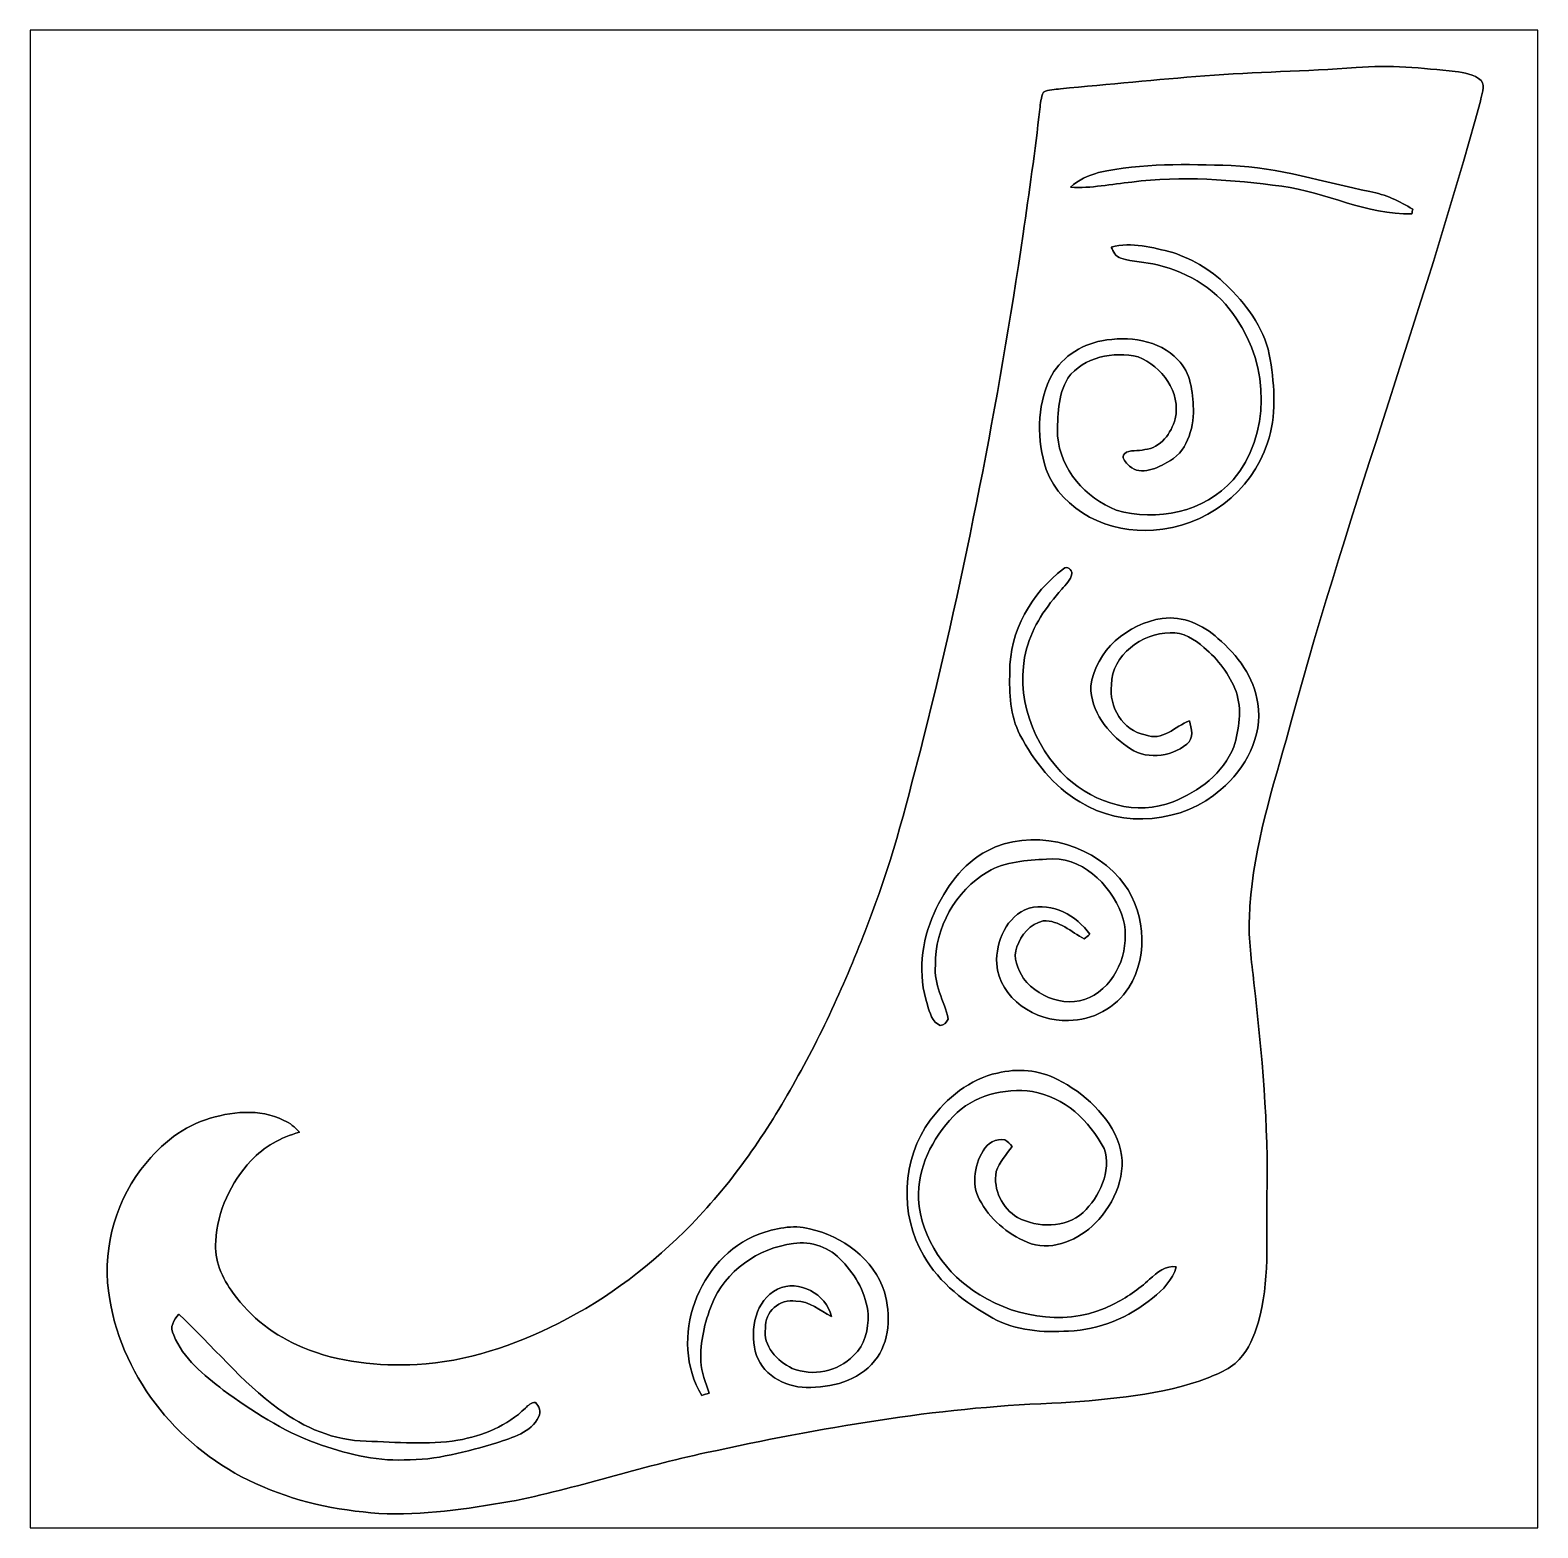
# Model space of a CAD drawing. Header units: centimetres. Extents: x -16.8 to 16.8, y -16.7 to 16.7.
import ezdxf

# ---------------------------------------------------------------- set-up
doc = ezdxf.new("R2010")
doc.units = ezdxf.units.CM
doc.header["$MEASUREMENT"] = 0
doc.layers.add('Layer 1', color=7, linetype='Continuous')

msp = doc.modelspace()

# ---------------------------------------------------------------- linework, layer by layer
at = {"layer": 'Layer 1', "color": 7}
for points, knots in [([(-16.77458, 16.66875), (-16.77458, 16.66875), (16.77458, 16.66875), (16.77458, 16.66875), (16.77458, 16.66875), (16.77458, 16.66875), (16.77458, -16.66875), (16.77458, -16.66875), (16.77458, -16.66875), (16.77458, -16.66875), (-16.77458, -16.66875), (-16.77458, -16.66875), (-16.77458, -16.66875), (-16.77458, -16.66875), (-16.77458, 16.66875), (-16.77458, 16.66875), (-16.77458, 16.66875), (-16.77458, 16.66875), (-16.77458, 16.66875), (-16.77458, 16.66875)], [0, 0, 0, 0, 0.16666667, 0.16666667, 0.16666667, 0.16666667, 0.33333333, 0.33333333, 0.33333333, 0.33333333, 0.5, 0.5, 0.5, 0.5, 0.66666667, 0.66666667, 0.66666667, 0.66666667, 1, 1, 1, 1]), ([(12.73316, 15.83619), (11.61203, 15.75047), (10.48702, 15.74341), (9.36625, 15.64993), (9.36625, 15.64993), (8.29416, 15.57373), (7.22559, 15.45907), (6.15491, 15.36559), (6.15491, 15.36559), (6.03003, 15.33948), (5.88716, 15.35254), (5.77215, 15.28904), (5.77215, 15.28904), (5.715, 15.17086), (5.71041, 15.03504), (5.68995, 14.90698), (5.68995, 14.90698), (5.59047, 13.97988), (5.4543, 13.05736), (5.32165, 12.1345), (5.32165, 12.1345), (4.76462, 8.36154), (4.03472, 4.61363), (3.10586, 0.9144), (3.10586, 0.9144), (2.76225, -0.41204), (2.43311, -1.74731), (1.93851, -3.02754), (1.93851, -3.02754), (1.47249, -4.29613), (0.9204, -5.53473), (0.25682, -6.71266), (0.25682, -6.71266), (-0.38312, -7.86271), (-1.12995, -8.96303), (-2.05352, -9.90529), (-2.05352, -9.90529), (-2.91959, -10.79324), (-3.91372, -11.56547), (-5.02673, -12.11827), (-5.02673, -12.11827), (-6.00287, -12.61639), (-7.06684, -12.96846), (-8.1661, -13.03267), (-8.1661, -13.03267), (-9.02582, -13.06865), (-9.91094, -12.99492), (-10.70892, -12.65096), (-10.70892, -12.65096), (-11.32311, -12.40226), (-11.87097, -11.98668), (-12.25515, -11.44446), (-12.25515, -11.44446), (-12.49962, -11.11321), (-12.68942, -10.7061), (-12.64109, -10.28453), (-12.64109, -10.28453), (-12.61216, -9.61707), (-12.30736, -8.98243), (-11.86004, -8.49489), (-11.86004, -8.49489), (-11.57429, -8.18268), (-11.18905, -7.97736), (-10.78477, -7.86236), (-10.78477, -7.86236), (-10.88108, -7.7537), (-10.99114, -7.65281), (-11.12802, -7.59883), (-11.12802, -7.59883), (-11.66954, -7.32684), (-12.31547, -7.39704), (-12.87251, -7.58684), (-12.87251, -7.58684), (-13.45988, -7.78016), (-13.94178, -8.20526), (-14.30973, -8.69209), (-14.30973, -8.69209), (-14.92956, -9.5063), (-15.18144, -10.57628), (-15.00505, -11.58416), (-15.00505, -11.58416), (-14.70237, -13.37874), (-13.41438, -14.9419), (-11.76338, -15.6778), (-11.76338, -15.6778), (-10.9026, -16.08208), (-9.95856, -16.27964), (-9.01383, -16.34702), (-9.01383, -16.34702), (-8.03593, -16.39323), (-7.06261, -16.24965), (-6.10164, -16.0842), (-6.10164, -16.0842), (-4.62492, -15.79598), (-3.19793, -15.30421), (-1.72579, -14.99482), (-1.72579, -14.99482), (0.80398, -14.44554), (3.36726, -13.99258), (5.95912, -13.89662), (5.95912, -13.89662), (7.0612, -13.8236), (8.17986, -13.75163), (9.23607, -13.40238), (9.23607, -13.40238), (9.54969, -13.27856), (9.89683, -13.17801), (10.13037, -12.91802), (10.13037, -12.91802), (10.34203, -12.69189), (10.46304, -12.40084), (10.55052, -12.10839), (10.55052, -12.10839), (10.81264, -11.19364), (10.73362, -10.23408), (10.74314, -9.29569), (10.74314, -9.29569), (10.78477, -7.70361), (10.63907, -6.11434), (10.45669, -4.53496), (10.45669, -4.53496), (10.40589, -4.05342), (10.33286, -3.57188), (10.35544, -3.08645), (10.35544, -3.08645), (10.39777, -1.73249), (10.80558, -0.43074), (11.17071, 0.86219), (11.17071, 0.86219), (12.44917, 5.65221), (14.18872, 10.30429), (15.49753, 15.08619), (15.49753, 15.08619), (15.50987, 15.23118), (15.62029, 15.41392), (15.51481, 15.54939), (15.51481, 15.54939), (15.3543, 15.68556), (15.1384, 15.72542), (14.93591, 15.74765), (14.93591, 15.74765), (14.20424, 15.82385), (13.46941, 15.90322), (12.73316, 15.83619)], [0, 0, 0, 0, 0.02702703, 0.02702703, 0.02702703, 0.02702703, 0.05405405, 0.05405405, 0.05405405, 0.05405405, 0.08108108, 0.08108108, 0.08108108, 0.08108108, 0.10810811, 0.10810811, 0.10810811, 0.10810811, 0.13513514, 0.13513514, 0.13513514, 0.13513514, 0.16216216, 0.16216216, 0.16216216, 0.16216216, 0.18918919, 0.18918919, 0.18918919, 0.18918919, 0.21621622, 0.21621622, 0.21621622, 0.21621622, 0.24324324, 0.24324324, 0.24324324, 0.24324324, 0.27027027, 0.27027027, 0.27027027, 0.27027027, 0.2972973, 0.2972973, 0.2972973, 0.2972973, 0.32432432, 0.32432432, 0.32432432, 0.32432432, 0.35135135, 0.35135135, 0.35135135, 0.35135135, 0.37837838, 0.37837838, 0.37837838, 0.37837838, 0.40540541, 0.40540541, 0.40540541, 0.40540541, 0.43243243, 0.43243243, 0.43243243, 0.43243243, 0.45945946, 0.45945946, 0.45945946, 0.45945946, 0.48648649, 0.48648649, 0.48648649, 0.48648649, 0.51351351, 0.51351351, 0.51351351, 0.51351351, 0.54054054, 0.54054054, 0.54054054, 0.54054054, 0.56756757, 0.56756757, 0.56756757, 0.56756757, 0.59459459, 0.59459459, 0.59459459, 0.59459459, 0.62162162, 0.62162162, 0.62162162, 0.62162162, 0.64864865, 0.64864865, 0.64864865, 0.64864865, 0.67567568, 0.67567568, 0.67567568, 0.67567568, 0.7027027, 0.7027027, 0.7027027, 0.7027027, 0.72972973, 0.72972973, 0.72972973, 0.72972973, 0.75675676, 0.75675676, 0.75675676, 0.75675676, 0.78378378, 0.78378378, 0.78378378, 0.78378378, 0.81081081, 0.81081081, 0.81081081, 0.81081081, 0.83783784, 0.83783784, 0.83783784, 0.83783784, 0.86486486, 0.86486486, 0.86486486, 0.86486486, 0.89189189, 0.89189189, 0.89189189, 0.89189189, 0.91891892, 0.91891892, 0.91891892, 0.91891892, 0.94594595, 0.94594595, 0.94594595, 0.94594595, 1, 1, 1, 1]), ([(6.99876, 13.49728), (7.96643, 13.71459), (8.96691, 13.68672), (9.95151, 13.65356), (9.95151, 13.65356), (11.0042, 13.61369), (12.01314, 13.28279), (13.03867, 13.075), (13.03867, 13.075), (13.38262, 13.01679), (13.69448, 12.85663), (13.99222, 12.68271), (13.99222, 12.68271), (13.98658, 12.65731), (13.97529, 12.60651), (13.96965, 12.58111), (13.96965, 12.58111), (12.96388, 12.55324), (12.05865, 13.06195), (11.07899, 13.19248), (11.07899, 13.19248), (9.97514, 13.34064), (8.85014, 13.43201), (7.74171, 13.28632), (7.74171, 13.28632), (7.28804, 13.24539), (6.83472, 13.14238), (6.37787, 13.17166), (6.37787, 13.17166), (6.54438, 13.34382), (6.77369, 13.4306), (6.99876, 13.49728)], [0, 0, 0, 0, 0.11111111, 0.11111111, 0.11111111, 0.11111111, 0.22222222, 0.22222222, 0.22222222, 0.22222222, 0.33333333, 0.33333333, 0.33333333, 0.33333333, 0.44444444, 0.44444444, 0.44444444, 0.44444444, 0.55555556, 0.55555556, 0.55555556, 0.55555556, 0.66666667, 0.66666667, 0.66666667, 0.66666667, 0.77777778, 0.77777778, 0.77777778, 0.77777778, 1, 1, 1, 1]), ([(7.28274, 11.84028), (7.73571, 11.96058), (8.20914, 11.83464), (8.64941, 11.71681), (8.64941, 11.71681), (9.12283, 11.55912), (9.56381, 11.29453), (9.90776, 10.93082), (9.90776, 10.93082), (10.34944, 10.49726), (10.71951, 9.95927), (10.82075, 9.33662), (10.82075, 9.33662), (10.91071, 8.72596), (10.97245, 8.07791), (10.75619, 7.48559), (10.75619, 7.48559), (10.42035, 6.39657), (9.35355, 5.6007), (8.22149, 5.54038), (8.22149, 5.54038), (7.25805, 5.45465), (6.18807, 5.94995), (5.83142, 6.89187), (5.83142, 6.89187), (5.62328, 7.54133), (5.62434, 8.27934), (5.91326, 8.90482), (5.91326, 8.90482), (6.13269, 9.35496), (6.58742, 9.66576), (7.07496, 9.75536), (7.07496, 9.75536), (7.6581, 9.86226), (8.34178, 9.78535), (8.76653, 9.33062), (8.76653, 9.33062), (9.05369, 9.04205), (9.09426, 8.62083), (9.11084, 8.2356), (9.11084, 8.2356), (9.11472, 7.77628), (8.96091, 7.25699), (8.51711, 7.04215), (8.51711, 7.04215), (8.26311, 6.89539), (7.87717, 6.73488), (7.64364, 7.00899), (7.64364, 7.00899), (7.58507, 7.06437), (7.49794, 7.16421), (7.57802, 7.23759), (7.57802, 7.23759), (7.69197, 7.34836), (7.88564, 7.28345), (8.0264, 7.33178), (8.0264, 7.33178), (8.38094, 7.36953), (8.61871, 7.69832), (8.7055, 8.0197), (8.7055, 8.0197), (8.83744, 8.60425), (8.40987, 9.18951), (7.88141, 9.39835), (7.88141, 9.39835), (7.33213, 9.525), (6.66715, 9.39941), (6.31578, 8.92351), (6.31578, 8.92351), (6.09071, 8.54146), (6.08506, 8.06873), (6.08824, 7.63834), (6.08824, 7.63834), (6.14539, 6.88904), (6.71054, 6.25334), (7.39281, 5.98593), (7.39281, 5.98593), (8.2871, 5.71712), (9.36202, 5.94325), (9.99137, 6.65939), (9.99137, 6.65939), (10.83839, 7.65387), (10.79394, 9.19727), (10.06687, 10.24467), (10.06687, 10.24467), (9.67881, 10.86591), (9.01241, 11.27866), (8.30756, 11.44341), (8.30756, 11.44341), (8.04122, 11.51572), (7.7597, 11.50902), (7.49688, 11.59334), (7.49688, 11.59334), (7.37482, 11.62015), (7.32684, 11.73974), (7.28274, 11.84028)], [0, 0, 0, 0, 0.04, 0.04, 0.04, 0.04, 0.08, 0.08, 0.08, 0.08, 0.12, 0.12, 0.12, 0.12, 0.16, 0.16, 0.16, 0.16, 0.2, 0.2, 0.2, 0.2, 0.24, 0.24, 0.24, 0.24, 0.28, 0.28, 0.28, 0.28, 0.32, 0.32, 0.32, 0.32, 0.36, 0.36, 0.36, 0.36, 0.4, 0.4, 0.4, 0.4, 0.44, 0.44, 0.44, 0.44, 0.48, 0.48, 0.48, 0.48, 0.52, 0.52, 0.52, 0.52, 0.56, 0.56, 0.56, 0.56, 0.6, 0.6, 0.6, 0.6, 0.64, 0.64, 0.64, 0.64, 0.68, 0.68, 0.68, 0.68, 0.72, 0.72, 0.72, 0.72, 0.76, 0.76, 0.76, 0.76, 0.8, 0.8, 0.8, 0.8, 0.84, 0.84, 0.84, 0.84, 0.88, 0.88, 0.88, 0.88, 0.92, 0.92, 0.92, 0.92, 1, 1, 1, 1]), ([(6.21912, 4.68171), (6.29497, 4.7565), (6.41632, 4.65949), (6.40221, 4.56882), (6.40221, 4.56882), (6.38528, 4.42736), (6.26357, 4.33105), (6.18314, 4.22381), (6.18314, 4.22381), (5.83882, 3.83928), (5.52803, 3.40254), (5.3975, 2.8956), (5.3975, 2.8956), (5.1248, 1.86655), (5.53367, 0.73378), (6.30202, 0.02223), (6.30202, 0.02223), (6.91762, -0.54857), (7.85601, -0.82903), (8.65717, -0.50765), (8.65717, -0.50765), (9.22867, -0.27481), (9.77971, 0.12524), (10.00901, 0.7179), (10.00901, 0.7179), (10.12754, 1.11266), (10.19775, 1.54658), (10.05911, 1.94628), (10.05911, 1.94628), (9.91658, 2.32974), (9.65941, 2.66629), (9.34508, 2.92594), (9.34508, 2.92594), (9.13553, 3.10727), (8.88083, 3.27872), (8.59014, 3.25473), (8.59014, 3.25473), (7.96572, 3.25014), (7.29333, 2.75978), (7.28874, 2.09762), (7.28874, 2.09762), (7.21924, 1.60655), (7.53921, 1.07527), (8.03945, 0.98213), (8.03945, 0.98213), (8.4134, 0.82832), (8.70444, 1.17475), (9.02476, 1.29434), (9.02476, 1.29434), (9.06815, 1.12007), (9.12742, 0.9077), (8.96302, 0.77435), (8.96302, 0.77435), (8.59472, 0.4766), (8.01934, 0.42051), (7.63623, 0.72143), (7.63623, 0.72143), (7.2069, 1.03082), (6.82025, 1.50671), (6.82731, 2.06269), (6.82731, 2.06269), (6.92538, 2.85644), (7.6521, 3.46216), (8.41834, 3.57364), (8.41834, 3.57364), (8.87624, 3.63926), (9.32215, 3.42971), (9.65659, 3.13055), (9.65659, 3.13055), (10.09368, 2.75696), (10.4581, 2.26519), (10.54276, 1.6824), (10.54276, 1.6824), (10.66059, 0.95285), (10.27007, 0.22472), (9.72114, -0.23213), (9.72114, -0.23213), (8.87942, -0.98178), (7.53816, -1.11231), (6.58142, -0.50871), (6.58142, -0.50871), (5.99264, -0.16757), (5.5693, 0.39264), (5.25145, 0.98249), (5.25145, 0.98249), (5.02955, 1.41076), (5.0105, 1.91029), (5.02426, 2.38196), (5.02426, 2.38196), (5.01438, 3.28366), (5.51392, 4.14408), (6.21912, 4.68171)], [0, 0, 0, 0, 0.04166667, 0.04166667, 0.04166667, 0.04166667, 0.08333333, 0.08333333, 0.08333333, 0.08333333, 0.125, 0.125, 0.125, 0.125, 0.16666667, 0.16666667, 0.16666667, 0.16666667, 0.20833333, 0.20833333, 0.20833333, 0.20833333, 0.25, 0.25, 0.25, 0.25, 0.29166667, 0.29166667, 0.29166667, 0.29166667, 0.33333333, 0.33333333, 0.33333333, 0.33333333, 0.375, 0.375, 0.375, 0.375, 0.41666667, 0.41666667, 0.41666667, 0.41666667, 0.45833333, 0.45833333, 0.45833333, 0.45833333, 0.5, 0.5, 0.5, 0.5, 0.54166667, 0.54166667, 0.54166667, 0.54166667, 0.58333333, 0.58333333, 0.58333333, 0.58333333, 0.625, 0.625, 0.625, 0.625, 0.66666667, 0.66666667, 0.66666667, 0.66666667, 0.70833333, 0.70833333, 0.70833333, 0.70833333, 0.75, 0.75, 0.75, 0.75, 0.79166667, 0.79166667, 0.79166667, 0.79166667, 0.83333333, 0.83333333, 0.83333333, 0.83333333, 0.875, 0.875, 0.875, 0.875, 0.91666667, 0.91666667, 0.91666667, 0.91666667, 1, 1, 1, 1]), ([(4.52508, -1.59738), (5.49204, -1.09749), (6.75781, -1.39277), (7.46196, -2.20416), (7.46196, -2.20416), (8.03839, -2.85679), (8.134, -3.89925), (7.67327, -4.64009), (7.67327, -4.64009), (7.38717, -5.09235), (6.8647, -5.37386), (6.33095, -5.37457), (6.33095, -5.37457), (5.59858, -5.4102), (4.79601, -4.88421), (4.73251, -4.11409), (4.73251, -4.11409), (4.71029, -3.61491), (4.95088, -3.05047), (5.45253, -2.87549), (5.45253, -2.87549), (5.97323, -2.7372), (6.50734, -3.03989), (6.80826, -3.45405), (6.80826, -3.45405), (6.76487, -3.48862), (6.72253, -3.5239), (6.6802, -3.55988), (6.6802, -3.55988), (6.38951, -3.40466), (6.12175, -3.13937), (5.76897, -3.15807), (5.76897, -3.15807), (5.48322, -3.22509), (5.26979, -3.46251), (5.18442, -3.73697), (5.18442, -3.73697), (5.08247, -3.97686), (5.201, -4.23757), (5.33224, -4.43865), (5.33224, -4.43865), (5.69701, -4.93854), (6.49429, -5.14844), (7.00158, -4.7431), (7.00158, -4.7431), (7.51628, -4.35116), (7.72548, -3.60927), (7.51311, -3.00214), (7.51311, -3.00214), (7.24711, -2.33327), (6.61458, -1.69721), (5.83847, -1.78223), (5.83847, -1.78223), (5.39644, -1.81786), (4.92372, -1.82704), (4.53284, -2.06375), (4.53284, -2.06375), (3.81847, -2.49202), (3.35456, -3.30976), (3.36762, -4.14479), (3.36762, -4.14479), (3.32493, -4.56812), (3.57223, -4.94136), (3.6516, -5.34282), (3.6516, -5.34282), (3.61879, -5.40949), (3.56023, -5.48605), (3.47839, -5.48393), (3.47839, -5.48393), (3.28859, -5.42184), (3.24979, -5.19042), (3.18946, -5.02849), (3.18946, -5.02849), (2.97603, -4.35857), (3.04906, -3.62056), (3.34045, -2.98591), (3.34045, -2.98591), (3.59375, -2.4257), (3.96522, -1.88419), (4.52508, -1.59738)], [0, 0, 0, 0, 0.04761905, 0.04761905, 0.04761905, 0.04761905, 0.0952381, 0.0952381, 0.0952381, 0.0952381, 0.14285714, 0.14285714, 0.14285714, 0.14285714, 0.19047619, 0.19047619, 0.19047619, 0.19047619, 0.23809524, 0.23809524, 0.23809524, 0.23809524, 0.28571429, 0.28571429, 0.28571429, 0.28571429, 0.33333333, 0.33333333, 0.33333333, 0.33333333, 0.38095238, 0.38095238, 0.38095238, 0.38095238, 0.42857143, 0.42857143, 0.42857143, 0.42857143, 0.47619048, 0.47619048, 0.47619048, 0.47619048, 0.52380952, 0.52380952, 0.52380952, 0.52380952, 0.57142857, 0.57142857, 0.57142857, 0.57142857, 0.61904762, 0.61904762, 0.61904762, 0.61904762, 0.66666667, 0.66666667, 0.66666667, 0.66666667, 0.71428571, 0.71428571, 0.71428571, 0.71428571, 0.76190476, 0.76190476, 0.76190476, 0.76190476, 0.80952381, 0.80952381, 0.80952381, 0.80952381, 0.85714286, 0.85714286, 0.85714286, 0.85714286, 0.9047619, 0.9047619, 0.9047619, 0.9047619, 1, 1, 1, 1]), ([(4.74733, -6.54544), (5.19112, -6.43643), (5.67725, -6.47418), (6.08577, -6.6862), (6.08577, -6.6862), (6.68584, -6.99452), (7.22947, -7.48489), (7.46019, -8.134), (7.46019, -8.134), (7.65528, -8.76371), (7.36917, -9.43998), (6.92679, -9.89013), (6.92679, -9.89013), (6.55637, -10.24572), (6.01592, -10.50325), (5.49663, -10.34521), (5.49663, -10.34521), (5.04684, -10.17305), (4.63303, -9.85838), (4.39138, -9.43716), (4.39138, -9.43716), (4.16242, -9.08861), (4.22346, -8.61836), (4.42948, -8.2737), (4.42948, -8.2737), (4.52649, -8.10648), (4.7177, -7.995), (4.91525, -8.02922), (4.91525, -8.02922), (4.97875, -8.06697), (5.02602, -8.12553), (5.07577, -8.17986), (5.07577, -8.17986), (4.94524, -8.35836), (4.79531, -8.52876), (4.71911, -8.74007), (4.71911, -8.74007), (4.65526, -9.13871), (4.85246, -9.55322), (5.19571, -9.76136), (5.19571, -9.76136), (5.64903, -9.99455), (6.25651, -10.00054), (6.65339, -9.65235), (6.65339, -9.65235), (7.02239, -9.29393), (7.29368, -8.73972), (7.12399, -8.2236), (7.12399, -8.2236), (6.79979, -7.61259), (6.23182, -7.07108), (5.52662, -6.95784), (5.52662, -6.95784), (4.90185, -6.86999), (4.21287, -7.04109), (3.76837, -7.50782), (3.76837, -7.50782), (3.296, -7.99959), (2.96686, -8.66069), (2.98979, -9.35496), (2.98979, -9.35496), (3.05929, -10.23267), (3.60856, -11.0363), (4.35822, -11.48221), (4.35822, -11.48221), (5.22852, -12.02478), (6.39198, -12.17859), (7.32049, -11.69529), (7.32049, -11.69529), (7.62, -11.55312), (7.8927, -11.35909), (8.13611, -11.13437), (8.13611, -11.13437), (8.29945, -10.98762), (8.49418, -10.82216), (8.72949, -10.85956), (8.72949, -10.85956), (8.65329, -11.14954), (8.42821, -11.37003), (8.20314, -11.55488), (8.20314, -11.55488), (7.67327, -11.97998), (7.01675, -12.26644), (6.33166, -12.28725), (6.33166, -12.28725), (5.76016, -12.33029), (5.16079, -12.27808), (4.64961, -12.00079), (4.64961, -12.00079), (4.03825, -11.66989), (3.46322, -11.22186), (3.10903, -10.61261), (3.10903, -10.61261), (2.5654, -9.69327), (2.61937, -8.45608), (3.25473, -7.59389), (3.25473, -7.59389), (3.62091, -7.09965), (4.1335, -6.67702), (4.74733, -6.54544)], [0, 0, 0, 0, 0.03846154, 0.03846154, 0.03846154, 0.03846154, 0.07692308, 0.07692308, 0.07692308, 0.07692308, 0.11538462, 0.11538462, 0.11538462, 0.11538462, 0.15384615, 0.15384615, 0.15384615, 0.15384615, 0.19230769, 0.19230769, 0.19230769, 0.19230769, 0.23076923, 0.23076923, 0.23076923, 0.23076923, 0.26923077, 0.26923077, 0.26923077, 0.26923077, 0.30769231, 0.30769231, 0.30769231, 0.30769231, 0.34615385, 0.34615385, 0.34615385, 0.34615385, 0.38461538, 0.38461538, 0.38461538, 0.38461538, 0.42307692, 0.42307692, 0.42307692, 0.42307692, 0.46153846, 0.46153846, 0.46153846, 0.46153846, 0.5, 0.5, 0.5, 0.5, 0.53846154, 0.53846154, 0.53846154, 0.53846154, 0.57692308, 0.57692308, 0.57692308, 0.57692308, 0.61538462, 0.61538462, 0.61538462, 0.61538462, 0.65384615, 0.65384615, 0.65384615, 0.65384615, 0.69230769, 0.69230769, 0.69230769, 0.69230769, 0.73076923, 0.73076923, 0.73076923, 0.73076923, 0.76923077, 0.76923077, 0.76923077, 0.76923077, 0.80769231, 0.80769231, 0.80769231, 0.80769231, 0.84615385, 0.84615385, 0.84615385, 0.84615385, 0.88461538, 0.88461538, 0.88461538, 0.88461538, 0.92307692, 0.92307692, 0.92307692, 0.92307692, 1, 1, 1, 1]), ([(-0.55915, -10.12825), (-0.19967, -10.00584), (0.19438, -9.91376), (0.57044, -10.01183), (0.57044, -10.01183), (1.30528, -10.17552), (1.99531, -10.68282), (2.23873, -11.41483), (2.23873, -11.41483), (2.37208, -11.92389), (2.36291, -12.52749), (2.01648, -12.95329), (2.01648, -12.95329), (1.6577, -13.40344), (1.04634, -13.55196), (0.49495, -13.54279), (0.49495, -13.54279), (0.00635, -13.53961), (-0.52317, -13.23975), (-0.63853, -12.73916), (-0.63853, -12.73916), (-0.75389, -12.2495), (-0.64241, -11.60074), (-0.14464, -11.35768), (-0.14464, -11.35768), (0.33161, -11.12485), (0.93521, -11.46492), (1.05869, -11.96058), (1.05869, -11.96058), (0.79692, -11.84028), (0.57079, -11.61344), (0.26353, -11.62614), (0.26353, -11.62614), (-0.08255, -11.55771), (-0.44768, -11.86674), (-0.41099, -12.22269), (-0.41099, -12.22269), (-0.4766, -12.6238), (-0.15381, -12.95894), (0.18168, -13.11875), (0.18168, -13.11875), (0.64029, -13.3036), (1.2005, -13.19424), (1.54446, -12.83406), (1.54446, -12.83406), (1.80411, -12.60863), (1.88207, -12.24703), (1.87149, -11.91789), (1.87149, -11.91789), (1.83515, -11.46986), (1.60196, -11.05429), (1.29752, -10.73221), (1.29752, -10.73221), (1.02976, -10.43164), (0.60889, -10.27536), (0.2092, -10.33886), (0.2092, -10.33886), (-0.57115, -10.44011), (-1.3148, -10.95093), (-1.6062, -11.69458), (-1.6062, -11.69458), (-1.76742, -12.0964), (-1.86584, -12.52961), (-1.85173, -12.96494), (-1.85173, -12.96494), (-1.83586, -13.20941), (-1.74166, -13.43872), (-1.66441, -13.66873), (-1.66441, -13.66873), (-1.72014, -13.68707), (-1.77553, -13.70577), (-1.83092, -13.72482), (-1.83092, -13.72482), (-2.58057, -12.46576), (-1.91558, -10.6493), (-0.55915, -10.12825)], [0, 0, 0, 0, 0.05, 0.05, 0.05, 0.05, 0.1, 0.1, 0.1, 0.1, 0.15, 0.15, 0.15, 0.15, 0.2, 0.2, 0.2, 0.2, 0.25, 0.25, 0.25, 0.25, 0.3, 0.3, 0.3, 0.3, 0.35, 0.35, 0.35, 0.35, 0.4, 0.4, 0.4, 0.4, 0.45, 0.45, 0.45, 0.45, 0.5, 0.5, 0.5, 0.5, 0.55, 0.55, 0.55, 0.55, 0.6, 0.6, 0.6, 0.6, 0.65, 0.65, 0.65, 0.65, 0.7, 0.7, 0.7, 0.7, 0.75, 0.75, 0.75, 0.75, 0.8, 0.8, 0.8, 0.8, 0.85, 0.85, 0.85, 0.85, 0.9, 0.9, 0.9, 0.9, 1, 1, 1, 1]), ([(-13.57912, -12.37721), (-13.68531, -12.20294), (-13.57313, -12.04136), (-13.46941, -11.91013), (-13.46941, -11.91013), (-12.71905, -12.60651), (-12.07347, -13.42178), (-11.2395, -14.02715), (-11.2395, -14.02715), (-10.67788, -14.44131), (-10.00231, -14.72565), (-9.29746, -14.7387), (-9.29746, -14.7387), (-8.6173, -14.76516), (-7.9308, -14.8209), (-7.25417, -14.72036), (-7.25417, -14.72036), (-6.70525, -14.61699), (-6.15774, -14.39792), (-5.75345, -14.00175), (-5.75345, -14.00175), (-5.69136, -13.94319), (-5.62398, -13.86734), (-5.52909, -13.88216), (-5.52909, -13.88216), (-5.44795, -13.95765), (-5.40385, -14.08818), (-5.45571, -14.19225), (-5.45571, -14.19225), (-5.62116, -14.55667), (-6.0519, -14.64945), (-6.39163, -14.77963), (-6.39163, -14.77963), (-7.06226, -14.9673), (-7.74488, -15.16909), (-8.44868, -15.15533), (-8.44868, -15.15533), (-9.12283, -15.18673), (-9.78288, -15.00928), (-10.41224, -14.78562), (-10.41224, -14.78562), (-11.16118, -14.51116), (-11.83217, -14.06701), (-12.47634, -13.60452), (-12.47634, -13.60452), (-12.90673, -13.26621), (-13.37416, -12.90285), (-13.57912, -12.37721)], [0, 0, 0, 0, 0.07692308, 0.07692308, 0.07692308, 0.07692308, 0.15384615, 0.15384615, 0.15384615, 0.15384615, 0.23076923, 0.23076923, 0.23076923, 0.23076923, 0.30769231, 0.30769231, 0.30769231, 0.30769231, 0.38461538, 0.38461538, 0.38461538, 0.38461538, 0.46153846, 0.46153846, 0.46153846, 0.46153846, 0.53846154, 0.53846154, 0.53846154, 0.53846154, 0.61538462, 0.61538462, 0.61538462, 0.61538462, 0.69230769, 0.69230769, 0.69230769, 0.69230769, 0.76923077, 0.76923077, 0.76923077, 0.76923077, 0.84615385, 0.84615385, 0.84615385, 0.84615385, 1, 1, 1, 1])]:
    msp.add_open_spline(points, degree=3, knots=knots, dxfattribs=at)
at = {"layer": 'Layer 1', "color": 253}
for points, knots in [([(12.73316, 15.83619), (13.46941, 15.90322), (14.20424, 15.82385), (14.93591, 15.74765), (14.93591, 15.74765), (15.1384, 15.72542), (15.3543, 15.68556), (15.51481, 15.54939), (15.51481, 15.54939), (15.62029, 15.41392), (15.50987, 15.23118), (15.49753, 15.08619), (15.49753, 15.08619), (14.18872, 10.30429), (12.44917, 5.65221), (11.17071, 0.86219), (11.17071, 0.86219), (10.80558, -0.43074), (10.39777, -1.73249), (10.35544, -3.08645), (10.35544, -3.08645), (10.33286, -3.57188), (10.40589, -4.05342), (10.45669, -4.53496), (10.45669, -4.53496), (10.63907, -6.11434), (10.78477, -7.70361), (10.74314, -9.29569), (10.74314, -9.29569), (10.73362, -10.23408), (10.81264, -11.19364), (10.55052, -12.10839), (10.55052, -12.10839), (10.46304, -12.40084), (10.34203, -12.69189), (10.13037, -12.91802), (10.13037, -12.91802), (9.89683, -13.17801), (9.54969, -13.27856), (9.23607, -13.40238), (9.23607, -13.40238), (8.17986, -13.75163), (7.0612, -13.8236), (5.95912, -13.89662), (5.95912, -13.89662), (3.36726, -13.99258), (0.80398, -14.44554), (-1.72579, -14.99482), (-1.72579, -14.99482), (-3.19793, -15.30421), (-4.62492, -15.79598), (-6.10164, -16.0842), (-6.10164, -16.0842), (-7.06261, -16.24965), (-8.03593, -16.39323), (-9.01383, -16.34702), (-9.01383, -16.34702), (-9.95856, -16.27964), (-10.9026, -16.08208), (-11.76338, -15.6778), (-11.76338, -15.6778), (-13.41438, -14.9419), (-14.70237, -13.37874), (-15.00505, -11.58416), (-15.00505, -11.58416), (-15.18144, -10.57628), (-14.92956, -9.5063), (-14.30973, -8.69209), (-14.30973, -8.69209), (-13.94178, -8.20526), (-13.45988, -7.78016), (-12.87251, -7.58684), (-12.87251, -7.58684), (-12.31547, -7.39704), (-11.66954, -7.32684), (-11.12802, -7.59883), (-11.12802, -7.59883), (-10.99114, -7.65281), (-10.88108, -7.7537), (-10.78477, -7.86236), (-10.78477, -7.86236), (-11.18905, -7.97736), (-11.57429, -8.18268), (-11.86004, -8.49489), (-11.86004, -8.49489), (-12.30736, -8.98243), (-12.61216, -9.61707), (-12.64109, -10.28453), (-12.64109, -10.28453), (-12.68942, -10.7061), (-12.49962, -11.11321), (-12.25515, -11.44446), (-12.25515, -11.44446), (-11.87097, -11.98668), (-11.32311, -12.40226), (-10.70892, -12.65096), (-10.70892, -12.65096), (-9.91094, -12.99492), (-9.02582, -13.06865), (-8.1661, -13.03267), (-8.1661, -13.03267), (-7.06684, -12.96846), (-6.00287, -12.61639), (-5.02673, -12.11827), (-5.02673, -12.11827), (-3.91372, -11.56547), (-2.91959, -10.79324), (-2.05352, -9.90529), (-2.05352, -9.90529), (-1.12995, -8.96303), (-0.38312, -7.86271), (0.25682, -6.71266), (0.25682, -6.71266), (0.9204, -5.53473), (1.47249, -4.29613), (1.93851, -3.02754), (1.93851, -3.02754), (2.43311, -1.74731), (2.76225, -0.41204), (3.10586, 0.9144), (3.10586, 0.9144), (4.03472, 4.61363), (4.76462, 8.36154), (5.32165, 12.1345), (5.32165, 12.1345), (5.4543, 13.05736), (5.59047, 13.97988), (5.68995, 14.90698), (5.68995, 14.90698), (5.71041, 15.03504), (5.715, 15.17086), (5.77215, 15.28904), (5.77215, 15.28904), (5.88716, 15.35254), (6.03003, 15.33948), (6.15491, 15.36559), (6.15491, 15.36559), (7.22559, 15.45907), (8.29416, 15.57373), (9.36625, 15.64993), (9.36625, 15.64993), (10.48702, 15.74341), (11.61203, 15.75047), (12.73316, 15.83619), (12.73316, 15.83619), (12.73316, 15.83619), (12.73316, 15.83619), (12.73316, 15.83619)], [0, 0, 0, 0, 0.02631579, 0.02631579, 0.02631579, 0.02631579, 0.05263158, 0.05263158, 0.05263158, 0.05263158, 0.07894737, 0.07894737, 0.07894737, 0.07894737, 0.10526316, 0.10526316, 0.10526316, 0.10526316, 0.13157895, 0.13157895, 0.13157895, 0.13157895, 0.15789474, 0.15789474, 0.15789474, 0.15789474, 0.18421053, 0.18421053, 0.18421053, 0.18421053, 0.21052632, 0.21052632, 0.21052632, 0.21052632, 0.23684211, 0.23684211, 0.23684211, 0.23684211, 0.26315789, 0.26315789, 0.26315789, 0.26315789, 0.28947368, 0.28947368, 0.28947368, 0.28947368, 0.31578947, 0.31578947, 0.31578947, 0.31578947, 0.34210526, 0.34210526, 0.34210526, 0.34210526, 0.36842105, 0.36842105, 0.36842105, 0.36842105, 0.39473684, 0.39473684, 0.39473684, 0.39473684, 0.42105263, 0.42105263, 0.42105263, 0.42105263, 0.44736842, 0.44736842, 0.44736842, 0.44736842, 0.47368421, 0.47368421, 0.47368421, 0.47368421, 0.5, 0.5, 0.5, 0.5, 0.52631579, 0.52631579, 0.52631579, 0.52631579, 0.55263158, 0.55263158, 0.55263158, 0.55263158, 0.57894737, 0.57894737, 0.57894737, 0.57894737, 0.60526316, 0.60526316, 0.60526316, 0.60526316, 0.63157895, 0.63157895, 0.63157895, 0.63157895, 0.65789474, 0.65789474, 0.65789474, 0.65789474, 0.68421053, 0.68421053, 0.68421053, 0.68421053, 0.71052632, 0.71052632, 0.71052632, 0.71052632, 0.73684211, 0.73684211, 0.73684211, 0.73684211, 0.76315789, 0.76315789, 0.76315789, 0.76315789, 0.78947368, 0.78947368, 0.78947368, 0.78947368, 0.81578947, 0.81578947, 0.81578947, 0.81578947, 0.84210526, 0.84210526, 0.84210526, 0.84210526, 0.86842105, 0.86842105, 0.86842105, 0.86842105, 0.89473684, 0.89473684, 0.89473684, 0.89473684, 0.92105263, 0.92105263, 0.92105263, 0.92105263, 0.94736842, 0.94736842, 0.94736842, 0.94736842, 1, 1, 1, 1]), ([(6.99876, 13.49728), (6.77369, 13.4306), (6.54438, 13.34382), (6.37787, 13.17166), (6.37787, 13.17166), (6.83472, 13.14238), (7.28804, 13.24539), (7.74171, 13.28632), (7.74171, 13.28632), (8.85014, 13.43201), (9.97514, 13.34064), (11.07899, 13.19248), (11.07899, 13.19248), (12.05865, 13.06195), (12.96388, 12.55324), (13.96965, 12.58111), (13.96965, 12.58111), (13.97529, 12.60651), (13.98658, 12.65731), (13.99222, 12.68271), (13.99222, 12.68271), (13.69448, 12.85663), (13.38262, 13.01679), (13.03867, 13.075), (13.03867, 13.075), (12.01314, 13.28279), (11.0042, 13.61369), (9.95151, 13.65356), (9.95151, 13.65356), (8.96691, 13.68672), (7.96643, 13.71459), (6.99876, 13.49728), (6.99876, 13.49728), (6.99876, 13.49728), (6.99876, 13.49728), (6.99876, 13.49728)], [0, 0, 0, 0, 0.1, 0.1, 0.1, 0.1, 0.2, 0.2, 0.2, 0.2, 0.3, 0.3, 0.3, 0.3, 0.4, 0.4, 0.4, 0.4, 0.5, 0.5, 0.5, 0.5, 0.6, 0.6, 0.6, 0.6, 0.7, 0.7, 0.7, 0.7, 0.8, 0.8, 0.8, 0.8, 1, 1, 1, 1]), ([(7.28274, 11.84028), (7.32684, 11.73974), (7.37482, 11.62015), (7.49688, 11.59334), (7.49688, 11.59334), (7.7597, 11.50902), (8.04122, 11.51572), (8.30756, 11.44341), (8.30756, 11.44341), (9.01241, 11.27866), (9.67881, 10.86591), (10.06687, 10.24467), (10.06687, 10.24467), (10.79394, 9.19727), (10.83839, 7.65387), (9.99137, 6.65939), (9.99137, 6.65939), (9.36202, 5.94325), (8.2871, 5.71712), (7.39281, 5.98593), (7.39281, 5.98593), (6.71054, 6.25334), (6.14539, 6.88904), (6.08824, 7.63834), (6.08824, 7.63834), (6.08506, 8.06873), (6.09071, 8.54146), (6.31578, 8.92351), (6.31578, 8.92351), (6.66715, 9.39941), (7.33213, 9.525), (7.88141, 9.39835), (7.88141, 9.39835), (8.40987, 9.18951), (8.83744, 8.60425), (8.7055, 8.0197), (8.7055, 8.0197), (8.61871, 7.69832), (8.38094, 7.36953), (8.0264, 7.33178), (8.0264, 7.33178), (7.88564, 7.28345), (7.69197, 7.34836), (7.57802, 7.23759), (7.57802, 7.23759), (7.49794, 7.16421), (7.58507, 7.06437), (7.64364, 7.00899), (7.64364, 7.00899), (7.87717, 6.73488), (8.26311, 6.89539), (8.51711, 7.04215), (8.51711, 7.04215), (8.96091, 7.25699), (9.11472, 7.77628), (9.11084, 8.2356), (9.11084, 8.2356), (9.09426, 8.62083), (9.05369, 9.04205), (8.76653, 9.33062), (8.76653, 9.33062), (8.34178, 9.78535), (7.6581, 9.86226), (7.07496, 9.75536), (7.07496, 9.75536), (6.58742, 9.66576), (6.13269, 9.35496), (5.91326, 8.90482), (5.91326, 8.90482), (5.62434, 8.27934), (5.62328, 7.54133), (5.83142, 6.89187), (5.83142, 6.89187), (6.18807, 5.94995), (7.25805, 5.45465), (8.22149, 5.54038), (8.22149, 5.54038), (9.35355, 5.6007), (10.42035, 6.39657), (10.75619, 7.48559), (10.75619, 7.48559), (10.97245, 8.07791), (10.91071, 8.72596), (10.82075, 9.33662), (10.82075, 9.33662), (10.71951, 9.95927), (10.34944, 10.49726), (9.90776, 10.93082), (9.90776, 10.93082), (9.56381, 11.29453), (9.12283, 11.55912), (8.64941, 11.71681), (8.64941, 11.71681), (8.20914, 11.83464), (7.73571, 11.96058), (7.28274, 11.84028), (7.28274, 11.84028), (7.28274, 11.84028), (7.28274, 11.84028), (7.28274, 11.84028)], [0, 0, 0, 0, 0.03846154, 0.03846154, 0.03846154, 0.03846154, 0.07692308, 0.07692308, 0.07692308, 0.07692308, 0.11538462, 0.11538462, 0.11538462, 0.11538462, 0.15384615, 0.15384615, 0.15384615, 0.15384615, 0.19230769, 0.19230769, 0.19230769, 0.19230769, 0.23076923, 0.23076923, 0.23076923, 0.23076923, 0.26923077, 0.26923077, 0.26923077, 0.26923077, 0.30769231, 0.30769231, 0.30769231, 0.30769231, 0.34615385, 0.34615385, 0.34615385, 0.34615385, 0.38461538, 0.38461538, 0.38461538, 0.38461538, 0.42307692, 0.42307692, 0.42307692, 0.42307692, 0.46153846, 0.46153846, 0.46153846, 0.46153846, 0.5, 0.5, 0.5, 0.5, 0.53846154, 0.53846154, 0.53846154, 0.53846154, 0.57692308, 0.57692308, 0.57692308, 0.57692308, 0.61538462, 0.61538462, 0.61538462, 0.61538462, 0.65384615, 0.65384615, 0.65384615, 0.65384615, 0.69230769, 0.69230769, 0.69230769, 0.69230769, 0.73076923, 0.73076923, 0.73076923, 0.73076923, 0.76923077, 0.76923077, 0.76923077, 0.76923077, 0.80769231, 0.80769231, 0.80769231, 0.80769231, 0.84615385, 0.84615385, 0.84615385, 0.84615385, 0.88461538, 0.88461538, 0.88461538, 0.88461538, 0.92307692, 0.92307692, 0.92307692, 0.92307692, 1, 1, 1, 1]), ([(6.21912, 4.68171), (5.51392, 4.14408), (5.01438, 3.28366), (5.02426, 2.38196), (5.02426, 2.38196), (5.0105, 1.91029), (5.02955, 1.41076), (5.25145, 0.98249), (5.25145, 0.98249), (5.5693, 0.39264), (5.99264, -0.16757), (6.58142, -0.50871), (6.58142, -0.50871), (7.53816, -1.11231), (8.87942, -0.98178), (9.72114, -0.23213), (9.72114, -0.23213), (10.27007, 0.22472), (10.66059, 0.95285), (10.54276, 1.6824), (10.54276, 1.6824), (10.4581, 2.26519), (10.09368, 2.75696), (9.65659, 3.13055), (9.65659, 3.13055), (9.32215, 3.42971), (8.87624, 3.63926), (8.41834, 3.57364), (8.41834, 3.57364), (7.6521, 3.46216), (6.92538, 2.85644), (6.82731, 2.06269), (6.82731, 2.06269), (6.82025, 1.50671), (7.2069, 1.03082), (7.63623, 0.72143), (7.63623, 0.72143), (8.01934, 0.42051), (8.59472, 0.4766), (8.96302, 0.77435), (8.96302, 0.77435), (9.12742, 0.9077), (9.06815, 1.12007), (9.02476, 1.29434), (9.02476, 1.29434), (8.70444, 1.17475), (8.4134, 0.82832), (8.03945, 0.98213), (8.03945, 0.98213), (7.53921, 1.07527), (7.21924, 1.60655), (7.28874, 2.09762), (7.28874, 2.09762), (7.29333, 2.75978), (7.96572, 3.25014), (8.59014, 3.25473), (8.59014, 3.25473), (8.88083, 3.27872), (9.13553, 3.10727), (9.34508, 2.92594), (9.34508, 2.92594), (9.65941, 2.66629), (9.91658, 2.32974), (10.05911, 1.94628), (10.05911, 1.94628), (10.19775, 1.54658), (10.12754, 1.11266), (10.00901, 0.7179), (10.00901, 0.7179), (9.77971, 0.12524), (9.22867, -0.27481), (8.65717, -0.50765), (8.65717, -0.50765), (7.85601, -0.82903), (6.91762, -0.54857), (6.30202, 0.02223), (6.30202, 0.02223), (5.53367, 0.73378), (5.1248, 1.86655), (5.3975, 2.8956), (5.3975, 2.8956), (5.52803, 3.40254), (5.83882, 3.83928), (6.18314, 4.22381), (6.18314, 4.22381), (6.26357, 4.33105), (6.38528, 4.42736), (6.40221, 4.56882), (6.40221, 4.56882), (6.41632, 4.65949), (6.29497, 4.7565), (6.21912, 4.68171), (6.21912, 4.68171), (6.21912, 4.68171), (6.21912, 4.68171), (6.21912, 4.68171)], [0, 0, 0, 0, 0.04, 0.04, 0.04, 0.04, 0.08, 0.08, 0.08, 0.08, 0.12, 0.12, 0.12, 0.12, 0.16, 0.16, 0.16, 0.16, 0.2, 0.2, 0.2, 0.2, 0.24, 0.24, 0.24, 0.24, 0.28, 0.28, 0.28, 0.28, 0.32, 0.32, 0.32, 0.32, 0.36, 0.36, 0.36, 0.36, 0.4, 0.4, 0.4, 0.4, 0.44, 0.44, 0.44, 0.44, 0.48, 0.48, 0.48, 0.48, 0.52, 0.52, 0.52, 0.52, 0.56, 0.56, 0.56, 0.56, 0.6, 0.6, 0.6, 0.6, 0.64, 0.64, 0.64, 0.64, 0.68, 0.68, 0.68, 0.68, 0.72, 0.72, 0.72, 0.72, 0.76, 0.76, 0.76, 0.76, 0.8, 0.8, 0.8, 0.8, 0.84, 0.84, 0.84, 0.84, 0.88, 0.88, 0.88, 0.88, 0.92, 0.92, 0.92, 0.92, 1, 1, 1, 1]), ([(4.52508, -1.59738), (3.96522, -1.88419), (3.59375, -2.4257), (3.34045, -2.98591), (3.34045, -2.98591), (3.04906, -3.62056), (2.97603, -4.35857), (3.18946, -5.02849), (3.18946, -5.02849), (3.24979, -5.19042), (3.28859, -5.42184), (3.47839, -5.48393), (3.47839, -5.48393), (3.56023, -5.48605), (3.61879, -5.40949), (3.6516, -5.34282), (3.6516, -5.34282), (3.57223, -4.94136), (3.32493, -4.56812), (3.36762, -4.14479), (3.36762, -4.14479), (3.35456, -3.30976), (3.81847, -2.49202), (4.53284, -2.06375), (4.53284, -2.06375), (4.92372, -1.82704), (5.39644, -1.81786), (5.83847, -1.78223), (5.83847, -1.78223), (6.61458, -1.69721), (7.24711, -2.33327), (7.51311, -3.00214), (7.51311, -3.00214), (7.72548, -3.60927), (7.51628, -4.35116), (7.00158, -4.7431), (7.00158, -4.7431), (6.49429, -5.14844), (5.69701, -4.93854), (5.33224, -4.43865), (5.33224, -4.43865), (5.201, -4.23757), (5.08247, -3.97686), (5.18442, -3.73697), (5.18442, -3.73697), (5.26979, -3.46251), (5.48322, -3.22509), (5.76897, -3.15807), (5.76897, -3.15807), (6.12175, -3.13937), (6.38951, -3.40466), (6.6802, -3.55988), (6.6802, -3.55988), (6.72253, -3.5239), (6.76487, -3.48862), (6.80826, -3.45405), (6.80826, -3.45405), (6.50734, -3.03989), (5.97323, -2.7372), (5.45253, -2.87549), (5.45253, -2.87549), (4.95088, -3.05047), (4.71029, -3.61491), (4.73251, -4.11409), (4.73251, -4.11409), (4.79601, -4.88421), (5.59858, -5.4102), (6.33095, -5.37457), (6.33095, -5.37457), (6.8647, -5.37386), (7.38717, -5.09235), (7.67327, -4.64009), (7.67327, -4.64009), (8.134, -3.89925), (8.03839, -2.85679), (7.46196, -2.20416), (7.46196, -2.20416), (6.75781, -1.39277), (5.49204, -1.09749), (4.52508, -1.59738), (4.52508, -1.59738), (4.52508, -1.59738), (4.52508, -1.59738), (4.52508, -1.59738)], [0, 0, 0, 0, 0.04545455, 0.04545455, 0.04545455, 0.04545455, 0.09090909, 0.09090909, 0.09090909, 0.09090909, 0.13636364, 0.13636364, 0.13636364, 0.13636364, 0.18181818, 0.18181818, 0.18181818, 0.18181818, 0.22727273, 0.22727273, 0.22727273, 0.22727273, 0.27272727, 0.27272727, 0.27272727, 0.27272727, 0.31818182, 0.31818182, 0.31818182, 0.31818182, 0.36363636, 0.36363636, 0.36363636, 0.36363636, 0.40909091, 0.40909091, 0.40909091, 0.40909091, 0.45454545, 0.45454545, 0.45454545, 0.45454545, 0.5, 0.5, 0.5, 0.5, 0.54545455, 0.54545455, 0.54545455, 0.54545455, 0.59090909, 0.59090909, 0.59090909, 0.59090909, 0.63636364, 0.63636364, 0.63636364, 0.63636364, 0.68181818, 0.68181818, 0.68181818, 0.68181818, 0.72727273, 0.72727273, 0.72727273, 0.72727273, 0.77272727, 0.77272727, 0.77272727, 0.77272727, 0.81818182, 0.81818182, 0.81818182, 0.81818182, 0.86363636, 0.86363636, 0.86363636, 0.86363636, 0.90909091, 0.90909091, 0.90909091, 0.90909091, 1, 1, 1, 1]), ([(4.74733, -6.54544), (4.1335, -6.67702), (3.62091, -7.09965), (3.25473, -7.59389), (3.25473, -7.59389), (2.61937, -8.45608), (2.5654, -9.69327), (3.10903, -10.61261), (3.10903, -10.61261), (3.46322, -11.22186), (4.03825, -11.66989), (4.64961, -12.00079), (4.64961, -12.00079), (5.16079, -12.27808), (5.76016, -12.33029), (6.33166, -12.28725), (6.33166, -12.28725), (7.01675, -12.26644), (7.67327, -11.97998), (8.20314, -11.55488), (8.20314, -11.55488), (8.42821, -11.37003), (8.65329, -11.14954), (8.72949, -10.85956), (8.72949, -10.85956), (8.49418, -10.82216), (8.29945, -10.98762), (8.13611, -11.13437), (8.13611, -11.13437), (7.8927, -11.35909), (7.62, -11.55312), (7.32049, -11.69529), (7.32049, -11.69529), (6.39198, -12.17859), (5.22852, -12.02478), (4.35822, -11.48221), (4.35822, -11.48221), (3.60856, -11.0363), (3.05929, -10.23267), (2.98979, -9.35496), (2.98979, -9.35496), (2.96686, -8.66069), (3.296, -7.99959), (3.76837, -7.50782), (3.76837, -7.50782), (4.21287, -7.04109), (4.90185, -6.86999), (5.52662, -6.95784), (5.52662, -6.95784), (6.23182, -7.07108), (6.79979, -7.61259), (7.12399, -8.2236), (7.12399, -8.2236), (7.29368, -8.73972), (7.02239, -9.29393), (6.65339, -9.65235), (6.65339, -9.65235), (6.25651, -10.00054), (5.64903, -9.99455), (5.19571, -9.76136), (5.19571, -9.76136), (4.85246, -9.55322), (4.65526, -9.13871), (4.71911, -8.74007), (4.71911, -8.74007), (4.79531, -8.52876), (4.94524, -8.35836), (5.07577, -8.17986), (5.07577, -8.17986), (5.02602, -8.12553), (4.97875, -8.06697), (4.91525, -8.02922), (4.91525, -8.02922), (4.7177, -7.995), (4.52649, -8.10648), (4.42948, -8.2737), (4.42948, -8.2737), (4.22346, -8.61836), (4.16242, -9.08861), (4.39138, -9.43716), (4.39138, -9.43716), (4.63303, -9.85838), (5.04684, -10.17305), (5.49663, -10.34521), (5.49663, -10.34521), (6.01592, -10.50325), (6.55637, -10.24572), (6.92679, -9.89013), (6.92679, -9.89013), (7.36917, -9.43998), (7.65528, -8.76371), (7.46019, -8.134), (7.46019, -8.134), (7.22947, -7.48489), (6.68584, -6.99452), (6.08577, -6.6862), (6.08577, -6.6862), (5.67725, -6.47418), (5.19112, -6.43643), (4.74733, -6.54544), (4.74733, -6.54544), (4.74733, -6.54544), (4.74733, -6.54544), (4.74733, -6.54544)], [0, 0, 0, 0, 0.03703704, 0.03703704, 0.03703704, 0.03703704, 0.07407407, 0.07407407, 0.07407407, 0.07407407, 0.11111111, 0.11111111, 0.11111111, 0.11111111, 0.14814815, 0.14814815, 0.14814815, 0.14814815, 0.18518519, 0.18518519, 0.18518519, 0.18518519, 0.22222222, 0.22222222, 0.22222222, 0.22222222, 0.25925926, 0.25925926, 0.25925926, 0.25925926, 0.2962963, 0.2962963, 0.2962963, 0.2962963, 0.33333333, 0.33333333, 0.33333333, 0.33333333, 0.37037037, 0.37037037, 0.37037037, 0.37037037, 0.40740741, 0.40740741, 0.40740741, 0.40740741, 0.44444444, 0.44444444, 0.44444444, 0.44444444, 0.48148148, 0.48148148, 0.48148148, 0.48148148, 0.51851852, 0.51851852, 0.51851852, 0.51851852, 0.55555556, 0.55555556, 0.55555556, 0.55555556, 0.59259259, 0.59259259, 0.59259259, 0.59259259, 0.62962963, 0.62962963, 0.62962963, 0.62962963, 0.66666667, 0.66666667, 0.66666667, 0.66666667, 0.7037037, 0.7037037, 0.7037037, 0.7037037, 0.74074074, 0.74074074, 0.74074074, 0.74074074, 0.77777778, 0.77777778, 0.77777778, 0.77777778, 0.81481481, 0.81481481, 0.81481481, 0.81481481, 0.85185185, 0.85185185, 0.85185185, 0.85185185, 0.88888889, 0.88888889, 0.88888889, 0.88888889, 0.92592593, 0.92592593, 0.92592593, 0.92592593, 1, 1, 1, 1]), ([(-0.55915, -10.12825), (-1.91558, -10.6493), (-2.58057, -12.46576), (-1.83092, -13.72482), (-1.83092, -13.72482), (-1.77553, -13.70577), (-1.72014, -13.68707), (-1.66441, -13.66873), (-1.66441, -13.66873), (-1.74166, -13.43872), (-1.83586, -13.20941), (-1.85173, -12.96494), (-1.85173, -12.96494), (-1.86584, -12.52961), (-1.76742, -12.0964), (-1.6062, -11.69458), (-1.6062, -11.69458), (-1.3148, -10.95093), (-0.57115, -10.44011), (0.2092, -10.33886), (0.2092, -10.33886), (0.60889, -10.27536), (1.02976, -10.43164), (1.29752, -10.73221), (1.29752, -10.73221), (1.60196, -11.05429), (1.83515, -11.46986), (1.87149, -11.91789), (1.87149, -11.91789), (1.88207, -12.24703), (1.80411, -12.60863), (1.54446, -12.83406), (1.54446, -12.83406), (1.2005, -13.19424), (0.64029, -13.3036), (0.18168, -13.11875), (0.18168, -13.11875), (-0.15381, -12.95894), (-0.4766, -12.6238), (-0.41099, -12.22269), (-0.41099, -12.22269), (-0.44768, -11.86674), (-0.08255, -11.55771), (0.26353, -11.62614), (0.26353, -11.62614), (0.57079, -11.61344), (0.79692, -11.84028), (1.05869, -11.96058), (1.05869, -11.96058), (0.93521, -11.46492), (0.33161, -11.12485), (-0.14464, -11.35768), (-0.14464, -11.35768), (-0.64241, -11.60074), (-0.75389, -12.2495), (-0.63853, -12.73916), (-0.63853, -12.73916), (-0.52317, -13.23975), (0.00635, -13.53961), (0.49495, -13.54279), (0.49495, -13.54279), (1.04634, -13.55196), (1.6577, -13.40344), (2.01648, -12.95329), (2.01648, -12.95329), (2.36291, -12.52749), (2.37208, -11.92389), (2.23873, -11.41483), (2.23873, -11.41483), (1.99531, -10.68282), (1.30528, -10.17552), (0.57044, -10.01183), (0.57044, -10.01183), (0.19438, -9.91376), (-0.19967, -10.00584), (-0.55915, -10.12825), (-0.55915, -10.12825), (-0.55915, -10.12825), (-0.55915, -10.12825), (-0.55915, -10.12825)], [0, 0, 0, 0, 0.04761905, 0.04761905, 0.04761905, 0.04761905, 0.0952381, 0.0952381, 0.0952381, 0.0952381, 0.14285714, 0.14285714, 0.14285714, 0.14285714, 0.19047619, 0.19047619, 0.19047619, 0.19047619, 0.23809524, 0.23809524, 0.23809524, 0.23809524, 0.28571429, 0.28571429, 0.28571429, 0.28571429, 0.33333333, 0.33333333, 0.33333333, 0.33333333, 0.38095238, 0.38095238, 0.38095238, 0.38095238, 0.42857143, 0.42857143, 0.42857143, 0.42857143, 0.47619048, 0.47619048, 0.47619048, 0.47619048, 0.52380952, 0.52380952, 0.52380952, 0.52380952, 0.57142857, 0.57142857, 0.57142857, 0.57142857, 0.61904762, 0.61904762, 0.61904762, 0.61904762, 0.66666667, 0.66666667, 0.66666667, 0.66666667, 0.71428571, 0.71428571, 0.71428571, 0.71428571, 0.76190476, 0.76190476, 0.76190476, 0.76190476, 0.80952381, 0.80952381, 0.80952381, 0.80952381, 0.85714286, 0.85714286, 0.85714286, 0.85714286, 0.9047619, 0.9047619, 0.9047619, 0.9047619, 1, 1, 1, 1]), ([(-13.57912, -12.37721), (-13.37416, -12.90285), (-12.90673, -13.26621), (-12.47634, -13.60452), (-12.47634, -13.60452), (-11.83217, -14.06701), (-11.16118, -14.51116), (-10.41224, -14.78562), (-10.41224, -14.78562), (-9.78288, -15.00928), (-9.12283, -15.18673), (-8.44868, -15.15533), (-8.44868, -15.15533), (-7.74488, -15.16909), (-7.06226, -14.9673), (-6.39163, -14.77963), (-6.39163, -14.77963), (-6.0519, -14.64945), (-5.62116, -14.55667), (-5.45571, -14.19225), (-5.45571, -14.19225), (-5.40385, -14.08818), (-5.44795, -13.95765), (-5.52909, -13.88216), (-5.52909, -13.88216), (-5.62398, -13.86734), (-5.69136, -13.94319), (-5.75345, -14.00175), (-5.75345, -14.00175), (-6.15774, -14.39792), (-6.70525, -14.61699), (-7.25417, -14.72036), (-7.25417, -14.72036), (-7.9308, -14.8209), (-8.6173, -14.76516), (-9.29746, -14.7387), (-9.29746, -14.7387), (-10.00231, -14.72565), (-10.67788, -14.44131), (-11.2395, -14.02715), (-11.2395, -14.02715), (-12.07347, -13.42178), (-12.71905, -12.60651), (-13.46941, -11.91013), (-13.46941, -11.91013), (-13.57313, -12.04136), (-13.68531, -12.20294), (-13.57912, -12.37721)], [0, 0, 0, 0, 0.07692308, 0.07692308, 0.07692308, 0.07692308, 0.15384615, 0.15384615, 0.15384615, 0.15384615, 0.23076923, 0.23076923, 0.23076923, 0.23076923, 0.30769231, 0.30769231, 0.30769231, 0.30769231, 0.38461538, 0.38461538, 0.38461538, 0.38461538, 0.46153846, 0.46153846, 0.46153846, 0.46153846, 0.53846154, 0.53846154, 0.53846154, 0.53846154, 0.61538462, 0.61538462, 0.61538462, 0.61538462, 0.69230769, 0.69230769, 0.69230769, 0.69230769, 0.76923077, 0.76923077, 0.76923077, 0.76923077, 0.84615385, 0.84615385, 0.84615385, 0.84615385, 1, 1, 1, 1])]:
    msp.add_open_spline(points, degree=3, knots=knots, dxfattribs=at)

doc.saveas('drawing.dxf')
